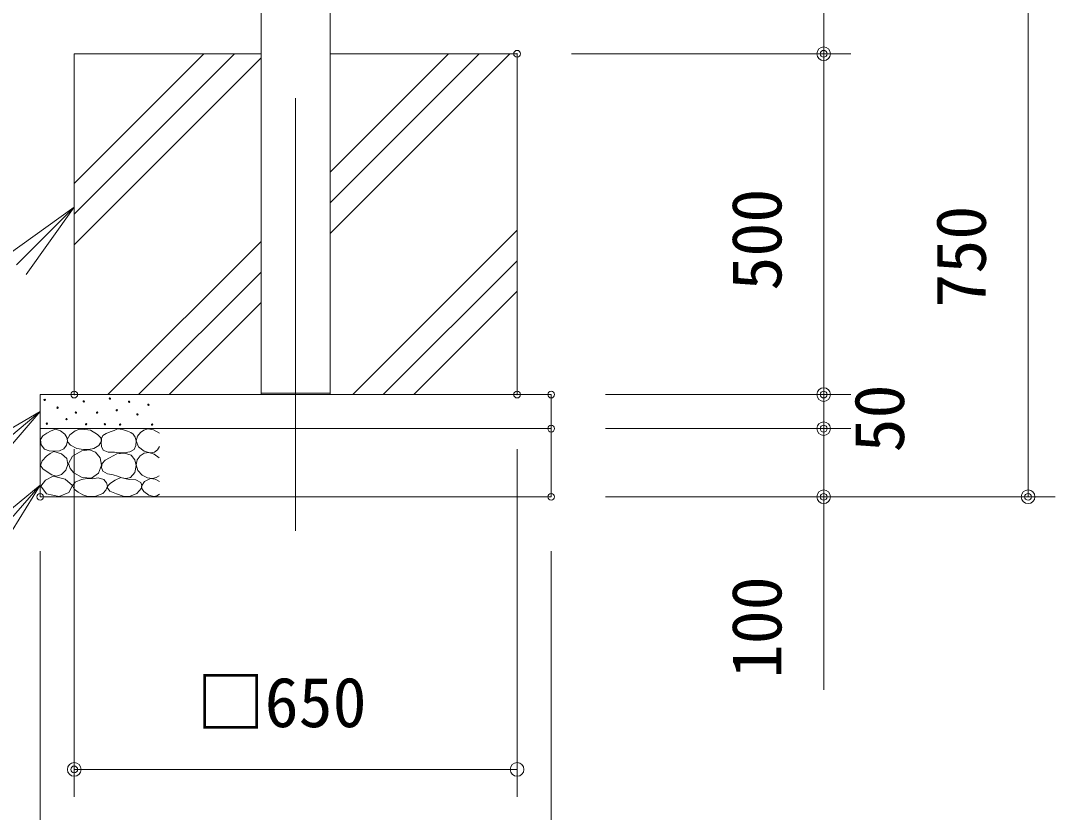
# Model space of a CAD drawing. Units: millimetres at full size, sheet at 1:20; details may follow other scales. Extents: x 10 to 16810, y -17 to 11897.
# Drawn here: x 9465 to 10983, y 2384 to 3545 of the extents above; entities that cross this region are included whole.
import ezdxf
from ezdxf.enums import TextEntityAlignment as Align

# ---------------------------------------------------------------- set-up
doc = ezdxf.new("R2010")
doc.units = ezdxf.units.MM
doc.header["$LTSCALE"] = 20
doc.header["$PDMODE"] = 32
doc.header["$PDSIZE"] = 10
doc.linetypes.add('USER1', pattern=[50.8, 31.75, -6.35, 6.35, -6.35])
doc.layers.add('LY_5', color=2, linetype='Continuous', lineweight=18)
doc.layers.add('LY_6', color=7, linetype='Continuous', lineweight=0)
doc.styles.add('ＭＳ ゴシック', font='')
doc.styles.get('ＭＳ ゴシック').set_extended_font_data('MS Gothic')

# ---------------------------------------------------------------- blocks, each defined once
blk = doc.blocks.new('-001-MS_2')
at = {"color": 7, "linetype": 'Continuous', "lineweight": 0}
for p, q in [((9.77, 93.38), (3.92, 89.34)), ((15.99, 96.86), (9.77, 93.38)), ((22.45, 99.4), (15.99, 96.86)), ((29.91, 96.94), (22.45, 99.4)), ((36.07, 92.11), (29.91, 96.94)), ((39.03, 87.18), (36.07, 92.11)), ((51.33, 96.79), (43.36, 91)), ((56.97, 98.88), (51.33, 96.79)), ((61.87, 99.49), (56.97, 98.88)), ((73.64, 97.86), (61.87, 99.49)), ((84.31, 91.65), (73.64, 97.86)), ((89.01, 86.31), (84.31, 91.65)), ((96.8, 93), (92.03, 89.85)), ((102.95, 95.22), (96.8, 93)), ((108.43, 97.47), (102.95, 95.22)), ((113.69, 99.7), (108.43, 97.47)), ((121.01, 98.66), (113.69, 99.7)), ((128.19, 96.48), (121.01, 98.66)), ((132.84, 94.49), (128.19, 96.48)), ((136.25, 92), (132.84, 94.49)), ((139.31, 87.51), (136.25, 92)), ((147.12, 94.25), (142.65, 88.94)), ((152.27, 97.95), (147.12, 94.25)), ((157.89, 99.64), (152.27, 97.95)), ((166.57, 98.15), (157.89, 99.64)), ((175, 93.3), (166.57, 98.15)), ((3.92, 89.34), (0.27, 83.88)), ((0.27, 83.88), (1.28, 76.29)), ((1.28, 76.29), (6.29, 69.94)), ((38.56, 75.54), (39.88, 81.98)), ((39.88, 81.98), (39.03, 87.18)), ((43.36, 91), (39.71, 84.09)), ((39.71, 84.09), (40.58, 80.12)), ((40.58, 80.12), (44.3, 75.71)), ((86.23, 75.46), (89.98, 81.65)), ((89.98, 81.65), (89.01, 86.31)), ((90.14, 85.46), (89.71, 79.83)), ((89.71, 79.83), (90, 73.7)), ((92.03, 89.85), (90.14, 85.46)), ((140.9, 81.8), (139.31, 87.51)), ((140.56, 75.29), (140.9, 81.8)), ((142.65, 88.94), (140.78, 82.21)), ((140.78, 82.21), (144.45, 73.44)), ((6.29, 69.94), (13.15, 67.35)), ((14.58, 63.66), (9.14, 59.48)), ((13.15, 67.35), (20.86, 67.08)), ((19.91, 66.45), (14.58, 63.66)), ((31.08, 63.24), (19.91, 66.45)), ((20.86, 67.08), (28.48, 67.69)), ((28.48, 67.69), (34.81, 70.25)), ((39.24, 55.99), (31.08, 63.24)), ((34.81, 70.25), (38.56, 75.54)), ((44.3, 75.71), (53.79, 70.93)), ((61.06, 67.6), (47.31, 59.54)), ((53.79, 70.93), (63.76, 69.49)), ((72.24, 68.87), (61.06, 67.6)), ((63.76, 69.49), (71.12, 69.32)), ((71.12, 69.32), (78.63, 70.84)), ((81.06, 65.44), (72.24, 68.87)), ((78.63, 70.84), (86.23, 75.46)), ((87.97, 57.29), (81.06, 65.44)), ((90, 73.7), (92.39, 68.55)), ((92.39, 68.55), (99.76, 65.68)), ((99.76, 65.68), (108.86, 65.33)), ((112.69, 63.08), (107.19, 60.29)), ((108.86, 65.33), (116.14, 64.75)), ((123.7, 64.21), (112.69, 63.08)), ((116.14, 64.75), (123.36, 64.44)), ((123.36, 64.44), (131.47, 65.82)), ((133.77, 60.92), (123.7, 64.21)), ((131.47, 65.82), (137.86, 69.63)), ((139.09, 54.29), (133.77, 60.92)), ((137.86, 69.63), (140.56, 75.29)), ((144.45, 73.44), (152.5, 67)), ((152.77, 63.87), (146.8, 60.03)), ((152.5, 67), (160.8, 64.62)), ((159.47, 65.1), (152.77, 63.87)), ((167.54, 62.64), (159.47, 65.1)), ((160.8, 64.62), (168.03, 65.73)), ((174.68, 57.18), (167.54, 62.64)), ((168.03, 65.73), (172.08, 69.11)), ((172.08, 69.11), (175, 73.65)), ((2.69, 52.66), (0.27, 45.85)), ((0.27, 45.85), (3.9, 41.03)), ((9.14, 59.48), (2.69, 52.66)), ((37.66, 39.2), (40.76, 47.48)), ((40.76, 47.48), (39.24, 55.99)), ((47.31, 59.54), (41.33, 48.68)), ((41.33, 48.68), (43.97, 41.48)), ((85.4, 34.78), (90.25, 46.52)), ((90.25, 46.52), (87.97, 57.29)), ((91.06, 48.76), (90.07, 43.23)), ((95.41, 53.53), (91.06, 48.76)), ((101.61, 57.14), (95.41, 53.53)), ((107.19, 60.29), (101.61, 57.14)), ((138.87, 35.72), (140.8, 45.79)), ((140.8, 45.79), (139.09, 54.29)), ((142.41, 54.25), (140.78, 47.04)), ((140.78, 47.04), (143.44, 38.43)), ((146.8, 60.03), (142.41, 54.25)), ((3.9, 41.03), (10.41, 36.67)), ((19.09, 30.52), (7.78, 24.5)), ((10.41, 36.67), (17.05, 32.38)), ((17.05, 32.38), (23.72, 30.33)), ((36.88, 25.89), (19.09, 30.52)), ((23.72, 30.33), (31.36, 32.78)), ((31.36, 32.78), (37.66, 39.2)), ((43.97, 41.48), (49.17, 35.16)), ((49.17, 35.16), (61.76, 28.31)), ((75.12, 27.32), (85.4, 34.78)), ((90.07, 43.23), (92.15, 37.68)), ((92.15, 37.68), (98.86, 33.92)), ((98.86, 33.92), (107.01, 32.27)), ((107.01, 32.27), (113.43, 30.11)), ((132.69, 28.49), (138.87, 35.72)), ((143.44, 38.43), (149.65, 31.51)), ((149.65, 31.51), (157.29, 27.64)), ((170.01, 28.2), (174.68, 30.88)), ((7.78, 24.5), (0.96, 15.68)), ((0.96, 15.68), (9.45, 4.41)), ((47.66, 16.78), (36.88, 25.89)), ((42.24, 6.41), (47.66, 16.78)), ((51.59, 21.5), (47.28, 16.1)), ((47.28, 16.1), (49.96, 11.42)), ((60.52, 25.56), (51.59, 21.5)), ((68.66, 27), (60.52, 25.56)), ((61.76, 28.31), (75.12, 27.32)), ((76.2, 26.37), (68.66, 27)), ((85.1, 27.83), (76.2, 26.37)), ((93.5, 25.29), (85.1, 27.83)), ((97.57, 20.71), (93.5, 25.29)), ((96.58, 9.83), (98.63, 15.56)), ((98.63, 15.56), (97.57, 20.71)), ((100.07, 17.31), (98.23, 13.88)), ((103.1, 19.83), (100.07, 17.31)), ((110.04, 24.61), (103.1, 19.83)), ((118.5, 28.21), (110.04, 24.61)), ((113.43, 30.11), (119.72, 27.95)), ((124.44, 26.75), (118.5, 28.21)), ((119.72, 27.95), (126.09, 26.92)), ((130.67, 25.5), (124.44, 26.75)), ((126.09, 26.92), (132.69, 28.49)), ((140.33, 24.68), (130.67, 25.5)), ((147.97, 20.91), (140.33, 24.68)), ((149.32, 16.52), (147.97, 20.91)), ((148.51, 12.53), (149.32, 16.52)), ((152.98, 22.43), (148.7, 15.67)), ((148.7, 15.67), (149.31, 12)), ((161.69, 26.76), (152.98, 22.43)), ((157.29, 27.64), (164.86, 26.76)), ((168.98, 25.96), (161.69, 26.76)), ((164.86, 26.76), (170.01, 28.2)), ((175, 22.64), (168.98, 25.96)), ((9.45, 4.41), (27.89, 0.3)), ((27.89, 0.3), (42.24, 6.41)), ((49.96, 11.42), (55.93, 6.91)), ((55.93, 6.91), (62.4, 3.07)), ((62.4, 3.07), (69.71, 0.69)), ((69.71, 0.69), (81.56, 0.93)), ((81.56, 0.93), (91.88, 5.02)), ((91.88, 5.02), (96.58, 9.83)), ((98.23, 13.88), (102.2, 8.39)), ((102.2, 8.39), (112.02, 4.15)), ((112.02, 4.15), (121.76, 0.92)), ((121.76, 0.92), (130.94, 0.37)), ((130.94, 0.37), (141.78, 4.87)), ((141.78, 4.87), (148.51, 12.53)), ((149.31, 12), (152.19, 7.75)), ((152.19, 7.75), (159.35, 2.28)), ((159.35, 2.28), (166.76, 0.46)), ((166.76, 0.46), (171.06, 1.51)), ((171.06, 1.51), (175, 3.63))]:
    blk.add_line(p, q, dxfattribs=at)
for centre in [(6.61, 142.18), (63.96, 139.96), (102.42, 144.09), (130.53, 139.5), (25.62, 130.77), (52.55, 123.48), (83.5, 123.55), (112.42, 127.06), (142.69, 120.85), (158.91, 135.17), (9.77, 107.32), (38.61, 113.98), (67.44, 106.37), (95.12, 106.52), (117.28, 105.98), (164.31, 105.98)]:
    blk.add_circle(centre, 1, dxfattribs=at)
blk = doc.blocks.new('-011-_DOTBLANK')
at = {"color": 7, "linetype": 'Continuous', "lineweight": 0}
blk.add_line((-0.5, 0), (-1, 0), dxfattribs=at)
blk.add_circle((0, 0), 0.5, dxfattribs=at)
blk = doc.blocks.new('-003-_U3')
at = {"color": 7, "linetype": 'Continuous', "lineweight": 0}
for p, q in [((-1, 0.1667), (0, 0)), ((0, 0), (-1, 0)), ((-1, -0.1667), (0, 0))]:
    blk.add_line(p, q, dxfattribs=at)

msp = doc.modelspace()

# ---------------------------------------------------------------- linework, layer by layer
at = {"layer": 'LY_5', "color": 7, "linetype": 'USER1', "lineweight": 0}
msp.add_line((9868.31, 2796.7), (9868.31, 6716.7), dxfattribs=at)
at = {"layer": 'LY_5', "color": 7, "lineweight": 0}
for p, q in [((9817.51, 2996.7), (9817.51, 5508.4)), ((9919.11, 2996.7), (9919.11, 5508.4)), ((9543.31, 3261.54), (9778.47, 3496.7)), ((9543.31, 3306.44), (9733.57, 3496.7)), ((9543.31, 3496.7), (9543.31, 2996.7)), ((9817.51, 3496.7), (9543.31, 3496.7)), ((9919.11, 3233.23), (10182.58, 3496.7)), ((9919.11, 3278.13), (10137.68, 3496.7)), ((9919.11, 3323.03), (10092.78, 3496.7)), ((10193.31, 3496.7), (9919.11, 3496.7)), ((10193.31, 2996.7), (10193.31, 3496.7)), ((9543.31, 3216.64), (9817.51, 3490.84)), ((9951.99, 2996.7), (10193.31, 3238.02)), ((9592.78, 2996.7), (9817.51, 3221.43)), ((9996.89, 2996.7), (10193.31, 3193.12)), ((9637.68, 2996.7), (9817.51, 3176.53)), ((10041.79, 2996.7), (10193.31, 3148.22)), ((9682.58, 2996.7), (9817.51, 3131.63)), ((9493.31, 2996.7), (10243.31, 2996.7)), ((9493.31, 2996.7), (9493.31, 2846.7)), ((9817.51, 2996.7), (9919.11, 2996.7)), ((10243.31, 2846.7), (10243.31, 2996.7)), ((9493.31, 2946.7), (10243.31, 2946.7)), ((9493.31, 2846.7), (10243.31, 2846.7))]:
    msp.add_line(p, q, dxfattribs=at)
at = {"layer": 'LY_5'}
msp.add_line((9817.51, 2998.7), (9919.11, 2998.7), dxfattribs=at)
at = {"layer": 'LY_6'}
for p, q in [((10643.31, 3596.7), (10643.31, 3496.7)), ((10943.31, 3596.7), (10943.31, 2846.7)), ((10273.31, 3496.7), (10683.31, 3496.7)), ((10273.31, 3496.7), (10683.31, 3496.7)), ((10643.31, 3496.7), (10643.31, 3376.7)), ((10643.31, 3496.7), (10643.31, 2996.7)), ((10643.31, 2996.7), (10643.31, 3116.7)), ((10643.31, 2946.7), (10643.31, 3066.7)), ((10323.31, 2996.7), (10683.31, 2996.7)), ((10323.31, 2996.7), (10683.31, 2996.7)), ((10643.31, 2996.7), (10643.31, 2946.7)), ((10323.31, 2946.7), (10683.31, 2946.7)), ((10323.31, 2946.7), (10683.31, 2946.7)), ((10643.31, 2946.7), (10643.31, 2895.51)), ((10643.31, 2946.7), (10643.31, 2826.7)), ((10643.31, 2946.7), (10643.31, 2846.7)), ((9543.31, 2916.7), (9543.31, 2406.7)), ((10193.31, 2916.7), (10193.31, 2406.7)), ((10323.31, 2846.7), (10683.31, 2846.7)), ((10323.31, 2846.7), (10983.31, 2846.7)), ((10643.31, 2846.7), (10643.31, 2563.28)), ((10643.31, 2846.7), (10643.31, 2726.7)), ((9493.31, 2766.7), (9493.31, 2106.7)), ((10243.31, 2766.7), (10243.31, 2106.7)), ((10193.31, 2446.7), (9543.31, 2446.7))]:
    msp.add_line(p, q, dxfattribs=at)
for p in [(10193.31, 3496.7), (10193.31, 3496.7), (10643.31, 3496.7), (9543.31, 2996.7), (10193.31, 2996.7), (10243.31, 2996.7), (10243.31, 2996.7), (10643.31, 2996.7), (10243.31, 2946.7), (10243.31, 2946.7), (10643.31, 2946.7), (9493.31, 2846.7), (10243.31, 2846.7), (10243.31, 2846.7), (10243.31, 2846.7), (10643.31, 2846.7), (10943.31, 2846.7), (9543.31, 2446.7)]:
    msp.add_point(p, dxfattribs=at)

# ---------------------------------------------------------------- block references
at = {"layer": 'LY_5'}
msp.add_blockref('-001-MS_2', (9493.31, 2846.7), dxfattribs=at)
at = {"layer": 'LY_6'}
for name, p, xscale, yscale, rotation in [('-011-_DOTBLANK', (10643.31, 3496.7), 20, 20, 90), ('-011-_DOTBLANK', (10643.31, 3496.7), 20, 20, 90), ('-003-_U3', (9543.31, 3271.7), 120, 120, 45), ('-011-_DOTBLANK', (10643.31, 2996.7), 20, 20, 270), ('-011-_DOTBLANK', (10643.31, 2996.7), 20, 20, 270), ('-003-_U3', (9493.31, 2971.7), 120, 120, 39.80557), ('-011-_DOTBLANK', (10643.31, 2946.7), 20, 20, 270), ('-011-_DOTBLANK', (10643.31, 2946.7), 20, 20, 90), ('-003-_U3', (9493.31, 2863.67), 120, 120, 48.73992), ('-011-_DOTBLANK', (10643.31, 2846.7), 20, 20, 90), ('-011-_DOTBLANK', (10943.31, 2846.7), 20, 20, 270), ('-011-_DOTBLANK', (9543.31, 2446.7), 20, 20, 180)]:
    msp.add_blockref(name, p, dxfattribs=dict(at, xscale=xscale, yscale=yscale, rotation=rotation))
at = {"layer": 'LY_6', "xscale": 20, "yscale": 20}
msp.add_blockref('-011-_DOTBLANK', (10193.31, 2446.7), dxfattribs=at)

# ---------------------------------------------------------------- texts
at = {"layer": 'LY_6', "style": 'ＭＳ ゴシック'}
for s, p in [('500', (10603.31, 3149.23)), ('750', (10903.31, 3124.23)), ('50', (10783.31, 2911.81)), ('100', (10603.31, 2580.46))]:
    msp.add_text(s, height=73.31, rotation=90, dxfattribs=at).set_placement(p, align=Align.BOTTOM_LEFT)
msp.add_text('□650', height=73.31, dxfattribs=at).set_placement((9722.79, 2486.7), align=Align.BOTTOM_LEFT)

doc.saveas('drawing.dxf')
